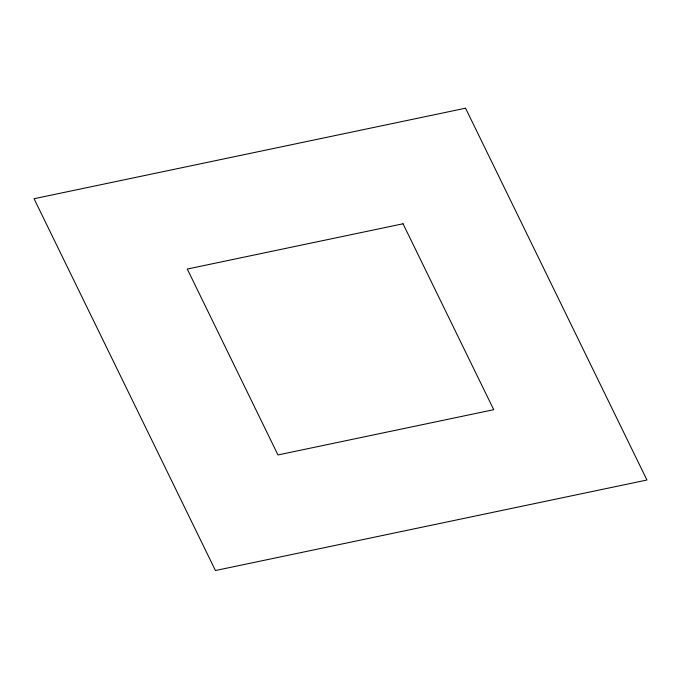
<?xml version="1.0" encoding="UTF-8"?>
<svg xmlns="http://www.w3.org/2000/svg" width="681" height="681" viewBox="0 0 681 681"><rect width="100%" height="100%" fill="white"/><g stroke="black" fill="none" stroke-linecap="round" stroke-linejoin="round"><path stroke-width="1.02" d="M465.557 108.202L34.05 198.724L215.443 570.533L646.95 480.02L465.557 108.202M403.033 223.785L187.275 269.046L277.967 454.951L493.725 409.698L403.033 223.785"/></g></svg>
